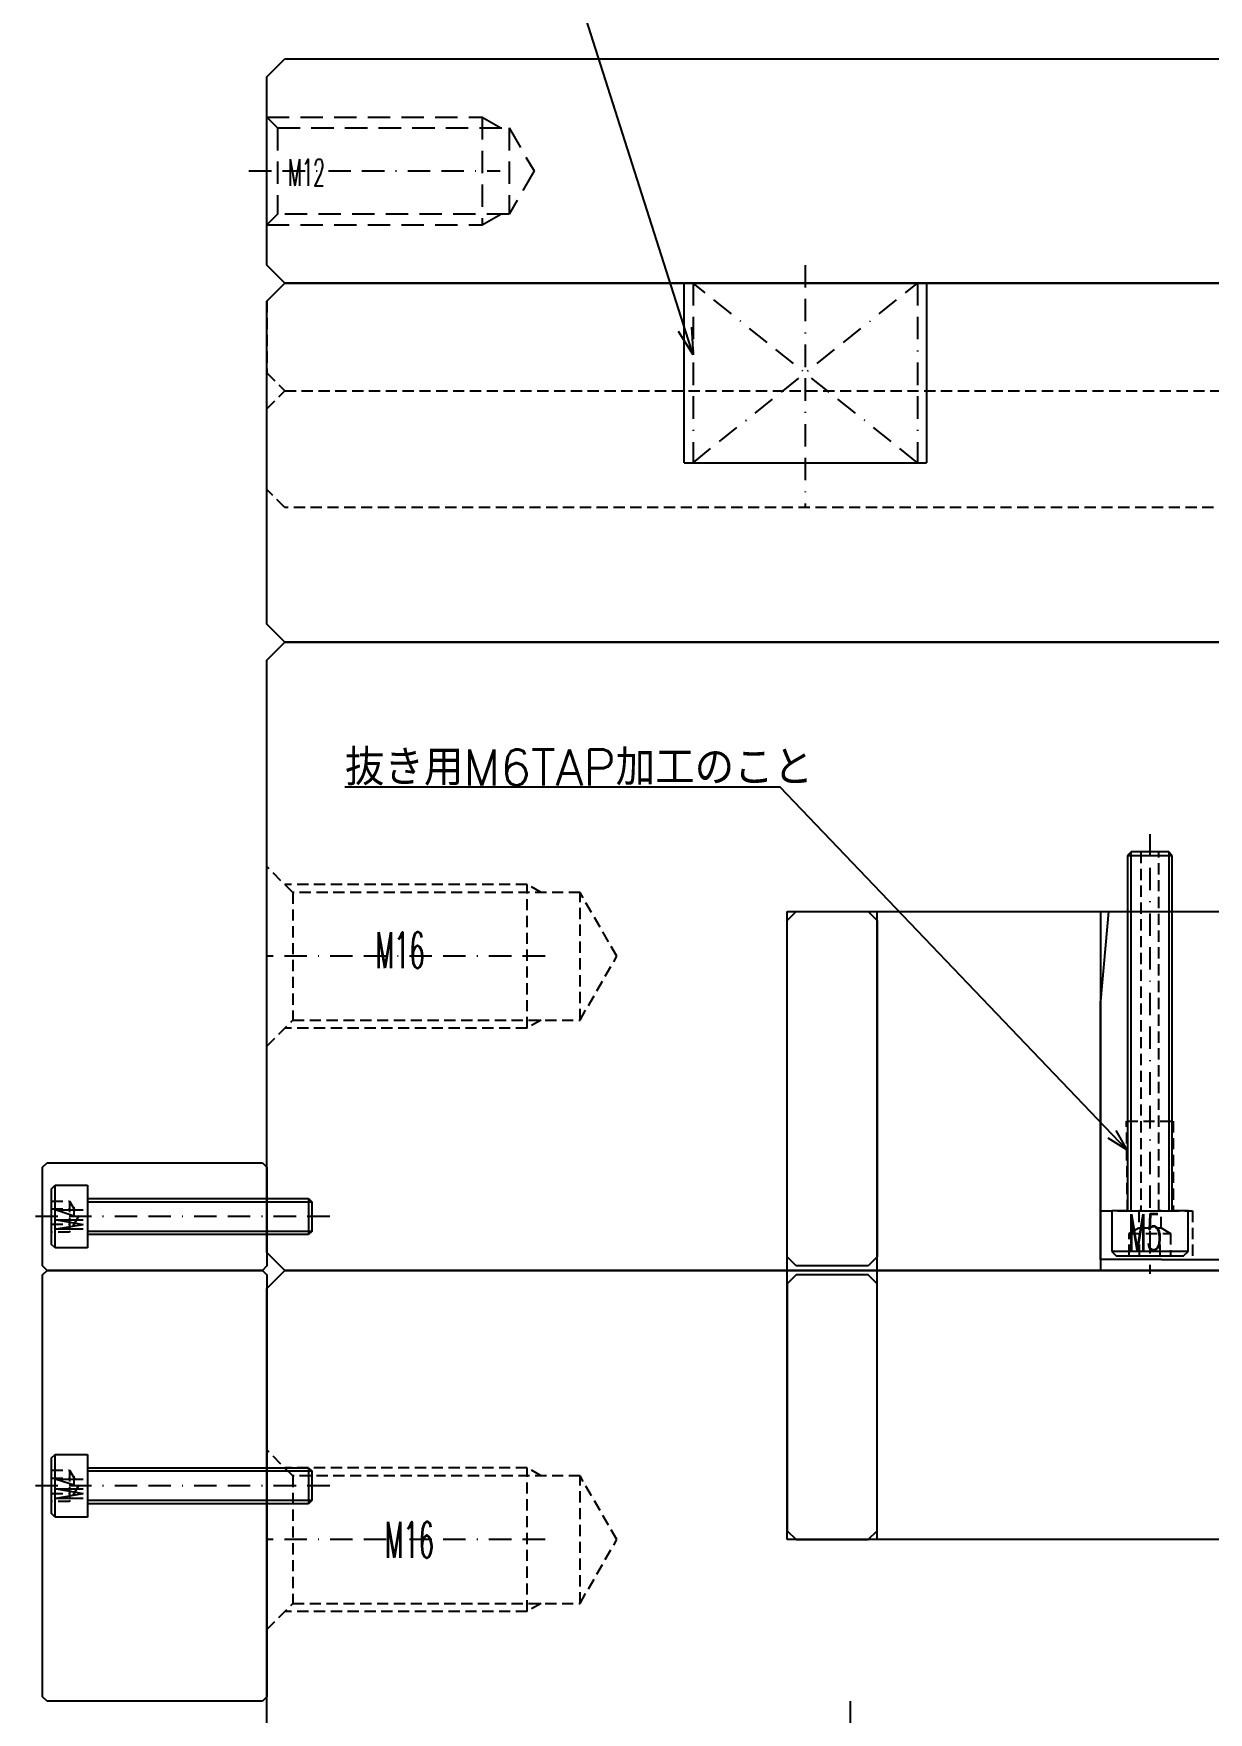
# Model space of a CAD drawing. Extents: x -430 to 437, y -440 to 538.
# Drawn here: x -9.7 to 121.3, y 188.2 to 375.2 of the extents above; entities that cross this region are included whole.
import ezdxf

# ---------------------------------------------------------------- set-up
doc = ezdxf.new("R2010")
doc.units = 0
for name, pattern in [('BORDER', [8.75, 2.5, -1.25, 2.5, -1.25, 0, -1.25]), ('DASHED', [3.75, 2.5, -1.25]), ('HIDDEN', [1.875, 1.25, -0.625])]:
    doc.linetypes.add(name, pattern=pattern)
for name, color, linetype in [('1', 7, 'CONTINUOUS'), ('100', 7, 'CONTINUOUS'), ('102', 7, 'CONTINUOUS'), ('103', 7, 'CONTINUOUS'), ('13', 7, 'CONTINUOUS'), ('136', 7, 'CONTINUOUS'), ('15', 7, 'CONTINUOUS')]:
    doc.layers.add(name, color=color, linetype=linetype)
doc.styles.add('EXCESS_STANDARD', font='txt', dxfattribs={"height": 0.2, "bigfont": 'BIGFONT'})

msp = doc.modelspace()

# ---------------------------------------------------------------- linework, layer by layer
at = {"layer": '1', "color": 7, "linetype": 'CONTINUOUS'}
for p, q in [((16.3318, 370.4258), (18.3318, 372.4258)), ((18.3318, 372.4258), (181.3318, 372.4258)), ((16.3318, 349.4258), (16.3318, 370.4258)), ((18.3318, 347.4258), (16.3318, 349.4258)), ((16.3318, 345.4258), (18.3318, 347.4258)), ((414.3318, 347.4258), (18.3318, 347.4258)), ((18.3318, 347.4258), (414.3318, 347.4258)), ((62.8318, 339.4258), (62.8318, 347.4258)), ((62.8318, 347.4258), (89.8318, 347.4258)), ((89.8318, 347.4258), (89.8318, 339.4258)), ((16.3318, 309.4258), (16.3318, 345.4258)), ((62.8318, 327.4258), (62.8318, 339.4258)), ((89.8318, 339.4258), (89.8318, 327.4258)), ((62.8318, 327.4258), (89.8318, 327.4258)), ((18.3318, 307.4258), (16.3318, 309.4258)), ((16.3318, 305.4258), (18.3318, 307.4258)), ((414.3318, 307.4258), (18.3318, 307.4258)), ((18.3318, 307.4258), (414.3318, 307.4258)), ((16.3318, 239.4258), (16.3318, 305.4258)), ((74.3318, 276.4258), (75.3318, 277.4258)), ((74.3318, 207.4258), (74.3318, 277.4258)), ((74.3318, 277.4258), (84.3318, 277.4258)), ((75.3318, 277.4258), (83.3318, 277.4258)), ((83.3318, 277.4258), (84.3318, 276.4258)), ((84.3318, 207.4258), (84.3318, 277.4258)), ((84.3318, 277.4258), (228.5736, 277.4258)), ((109.2388, 277.4258), (109.2388, 237.4258)), ((74.3318, 238.9258), (74.3318, 276.4258)), ((84.3318, 276.4258), (84.3318, 238.9258)), ((-8.6682, 248.9258), (-8.1682, 249.4258)), ((-8.6682, 237.9258), (-8.6682, 248.9258)), ((-8.1682, 249.4258), (15.8318, 249.4258)), ((15.8318, 249.4258), (16.3318, 248.9258)), ((16.3318, 248.9258), (16.3318, 237.9258)), ((-8.1682, 237.4258), (-8.6682, 237.9258)), ((16.3318, 237.9258), (15.8318, 237.4258)), ((18.3318, 237.4258), (16.3318, 239.4258)), ((75.3318, 237.9258), (74.3318, 238.9258)), ((83.3318, 237.9258), (75.3318, 237.9258)), ((84.3318, 238.9258), (83.3318, 237.9258)), ((-8.6682, 236.9258), (-8.1682, 237.4258)), ((-8.6682, 189.9258), (-8.6682, 236.9258)), ((-8.1682, 237.4258), (15.8318, 237.4258)), ((15.8318, 237.4258), (-8.1682, 237.4258)), ((15.8318, 237.4258), (16.3318, 236.9258)), ((16.3318, 235.4258), (18.3318, 237.4258)), ((16.3318, 236.9258), (16.3318, 189.9258)), ((18.3318, 237.4258), (414.3318, 237.4258)), ((414.3318, 237.4258), (18.3318, 237.4258)), ((75.3318, 236.9258), (74.3318, 235.9258)), ((74.3318, 235.9258), (74.3318, 208.4258)), ((83.3318, 236.9258), (75.3318, 236.9258)), ((84.3318, 235.9258), (83.3318, 236.9258)), ((84.3318, 208.4258), (84.3318, 235.9258)), ((16.3318, 169.4258), (16.3318, 235.4258)), ((74.3318, 208.4258), (75.3318, 207.4258)), ((83.3318, 207.4258), (84.3318, 208.4258)), ((84.3318, 207.4258), (74.3318, 207.4258)), ((75.3318, 207.4258), (83.3318, 207.4258)), ((228.6131, 207.4258), (84.3318, 207.4258)), ((-8.1682, 189.4258), (-8.6682, 189.9258)), ((15.8318, 189.4258), (-8.1682, 189.4258)), ((16.3318, 189.9258), (15.8318, 189.4258))]:
    msp.add_line(p, q, dxfattribs=at)
at = {"layer": '1', "color": 7, "linetype": 'HIDDEN'}
for p, q in [((18.3318, 347.4258), (16.3318, 345.4258)), ((414.3318, 347.4258), (18.3318, 347.4258)), ((16.3318, 345.4258), (16.3318, 337.4258)), ((16.3318, 337.4258), (18.3318, 335.4258)), ((16.3318, 333.4258), (18.3318, 335.4258)), ((18.3318, 335.4258), (414.3318, 335.4258)), ((18.3318, 335.4258), (414.3318, 335.4258)), ((16.3318, 324.4258), (16.3318, 333.4258)), ((18.3318, 322.4258), (16.3318, 324.4258)), ((414.3318, 322.4258), (18.3318, 322.4258)), ((19.2318, 279.5258), (16.3318, 282.4258)), ((51.2326, 279.5258), (19.2318, 279.5258)), ((19.2318, 279.5258), (19.2318, 265.3258)), ((45.3318, 264.4258), (45.3318, 280.4258)), ((55.3318, 272.4258), (51.2326, 279.5258)), ((51.2326, 265.3258), (51.2326, 279.5258)), ((51.2326, 265.3258), (55.3318, 272.4258)), ((16.3318, 262.4258), (19.2318, 265.3258)), ((19.2318, 265.3258), (51.2326, 265.3258)), ((19.2318, 214.5258), (16.3318, 217.4258)), ((45.3318, 199.4258), (45.3318, 215.4258)), ((51.2326, 214.5258), (19.2318, 214.5258)), ((19.2318, 214.5258), (19.2318, 200.3258)), ((55.3318, 207.4258), (51.2326, 214.5258)), ((51.2326, 200.3258), (51.2326, 214.5258)), ((51.2326, 200.3258), (55.3318, 207.4258)), ((16.3318, 197.4258), (19.2318, 200.3258)), ((19.2318, 200.3258), (51.2326, 200.3258))]:
    msp.add_line(p, q, dxfattribs=at)
at = {"layer": '1', "color": 50, "linetype": 'CONTINUOUS'}
for p, q in [((73.5322, 291.267), (25.0322, 291.267)), ((112.1707, 250.8583), (73.5322, 291.267)), ((110.9458, 253.0076), (112.1707, 250.8583)), ((112.1707, 250.8583), (110.0784, 252.1783))]:
    msp.add_line(p, q, dxfattribs=at)
at = {"layer": '1', "color": 141, "linetype": 'HIDDEN'}
for p, q in [((45.3318, 280.4258), (18.3318, 280.4258)), ((46.8907, 279.5258), (45.3318, 280.4258)), ((45.3318, 264.4258), (18.3318, 264.4258)), ((46.8907, 265.3258), (45.3318, 264.4258)), ((45.3318, 215.4258), (18.3318, 215.4258)), ((46.8907, 214.5258), (45.3318, 215.4258)), ((46.8907, 200.3258), (45.3318, 199.4258)), ((45.3318, 199.4258), (18.3318, 199.4258))]:
    msp.add_line(p, q, dxfattribs=at)
at = {"layer": '1', "color": 213, "linetype": 'CONTINUOUS'}
msp.add_line((110.1137, 277.4258), (109.2388, 267.4258), dxfattribs=at)
at = {"layer": '1', "color": 141, "linetype": 'BORDER'}
for p, q in [((47.3318, 272.4258), (16.3318, 272.4258)), ((47.3318, 207.4258), (16.3318, 207.4258))]:
    msp.add_line(p, q, dxfattribs=at)
at = {"layer": '1', "color": 1, "linetype": 'HIDDEN'}
for p, q in [((112.2388, 244.0498), (112.1388, 254.0498)), ((112.1388, 254.0498), (117.3388, 254.0498)), ((117.3388, 254.0498), (117.3388, 244.0498))]:
    msp.add_line(p, q, dxfattribs=at)
at = {"layer": '1', "color": 213, "linetype": 'HIDDEN'}
for p, q in [((109.2388, 244.0498), (119.4888, 244.0498)), ((119.4888, 244.0498), (119.4888, 238.6498))]:
    msp.add_line(p, q, dxfattribs=at)
at = {"layer": '1', "color": 231, "linetype": 'CONTINUOUS'}
msp.add_line((116.0397, 238.6498), (133.4702, 238.6498), dxfattribs=at)
at = {"layer": '100', "color": 213, "linetype": 'CONTINUOUS'}
msp.add_line((109.2388, 238.6498), (109.2388, 267.4258), dxfattribs=at)
at = {"layer": '100', "color": 231, "linetype": 'CONTINUOUS'}
msp.add_line((116.0397, 238.6498), (109.2388, 238.6498), dxfattribs=at)
at = {"layer": '102', "color": 7, "linetype": 'DASHED'}
for p, q in [((16.3318, 365.9258), (40.3318, 365.9258)), ((16.3318, 365.9258), (17.5318, 364.7258)), ((40.3318, 365.9258), (42.4103, 364.7258)), ((40.3318, 365.9258), (40.3318, 353.9258)), ((17.5318, 364.7258), (17.5318, 355.1258)), ((17.5318, 364.7258), (43.3318, 364.7258)), ((43.3318, 364.7258), (43.3318, 355.1258)), ((43.3318, 364.7258), (46.1031, 359.9258)), ((46.1031, 359.9258), (43.3318, 355.1258)), ((17.5318, 355.1258), (16.3318, 353.9258)), ((16.3318, 353.9258), (40.3318, 353.9258)), ((43.3318, 355.1258), (17.5318, 355.1258)), ((40.3318, 353.9258), (42.4103, 355.1258))]:
    msp.add_line(p, q, dxfattribs=at)
at = {"layer": '102', "color": 141, "linetype": 'BORDER'}
msp.add_line((14.3318, 359.9258), (42.3318, 359.9258), dxfattribs=at)
at = {"layer": '13', "color": 141, "linetype": 'BORDER'}
for p, q in [((76.3318, 349.4258), (76.3318, 322.4258)), ((23.3318, 243.4258), (-9.6682, 243.4258)), ((23.3318, 213.4258), (-9.6682, 213.4258)), ((81.3318, 189.4258), (81.3318, 145.4258))]:
    msp.add_line(p, q, dxfattribs=at)
at = {"layer": '13', "color": 91, "linetype": 'BORDER'}
for p, q in [((88.8318, 327.4258), (63.8318, 347.4258)), ((63.8318, 347.4258), (63.8318, 327.4258)), ((63.8318, 327.4258), (88.8318, 347.4258)), ((88.8318, 347.4258), (88.8318, 327.4258))]:
    msp.add_line(p, q, dxfattribs=at)
at = {"layer": '13', "color": 7, "linetype": 'CONTINUOUS'}
for p, q in [((-7.6682, 246.5258), (-7.2682, 246.9258)), ((-7.2682, 246.9258), (-3.6682, 246.9258)), ((-7.2682, 239.9258), (-7.2682, 246.9258)), ((-3.6682, 246.9258), (-3.6682, 245.4258)), ((-7.6682, 240.3258), (-7.6682, 246.5258)), ((-3.6682, 245.4258), (20.9818, 245.4258)), ((-3.6682, 245.4258), (-3.6682, 241.4258)), ((20.9818, 245.4258), (21.3318, 245.0758)), ((20.9818, 245.4258), (20.9818, 241.4258)), ((21.3318, 245.0758), (21.3318, 241.7758)), ((20.9818, 241.4258), (-3.6682, 241.4258)), ((-3.6682, 241.4258), (-3.6682, 239.9258)), ((21.3318, 241.7758), (20.9818, 241.4258)), ((-7.2682, 239.9258), (-7.6682, 240.3258)), ((-3.6682, 239.9258), (-7.2682, 239.9258)), ((-7.6682, 216.5258), (-7.2682, 216.9258)), ((-7.6682, 210.3258), (-7.6682, 216.5258)), ((-7.2682, 216.9258), (-3.6682, 216.9258)), ((-7.2682, 209.9258), (-7.2682, 216.9258)), ((-3.6682, 216.9258), (-3.6682, 215.4258)), ((-3.6682, 215.4258), (20.9818, 215.4258)), ((-3.6682, 215.4258), (-3.6682, 211.4258)), ((20.9818, 215.4258), (21.3318, 215.0758)), ((20.9818, 215.4258), (20.9818, 211.4258)), ((21.3318, 215.0758), (21.3318, 211.7758)), ((20.9818, 211.4258), (-3.6682, 211.4258)), ((-3.6682, 211.4258), (-3.6682, 209.9258)), ((21.3318, 211.7758), (20.9818, 211.4258)), ((-7.2682, 209.9258), (-7.6682, 210.3258)), ((-3.6682, 209.9258), (-7.2682, 209.9258))]:
    msp.add_line(p, q, dxfattribs=at)
at = {"layer": '13', "color": 141, "linetype": 'HIDDEN'}
for p, q in [((-7.6682, 245.1578), (-5.6682, 245.1578)), ((-5.6682, 245.1578), (-5.6682, 241.6937)), ((-5.6682, 245.1578), (-4.6682, 243.4258)), ((-7.6682, 244.2918), (-5.6682, 244.2918)), ((-4.6682, 243.4258), (-5.6682, 241.6937)), ((-7.6682, 242.5598), (-5.6682, 242.5598)), ((-5.6682, 241.6937), (-7.6682, 241.6937)), ((-7.6682, 215.1578), (-5.6682, 215.1578)), ((-5.6682, 215.1578), (-5.6682, 211.6937)), ((-5.6682, 215.1578), (-4.6682, 213.4258)), ((-7.6682, 214.2918), (-5.6682, 214.2918)), ((-4.6682, 213.4258), (-5.6682, 211.6937)), ((-7.6682, 212.5598), (-5.6682, 212.5598)), ((-5.6682, 211.6937), (-7.6682, 211.6937))]:
    msp.add_line(p, q, dxfattribs=at)
at = {"layer": '13', "color": 150, "linetype": 'CONTINUOUS'}
for p, q in [((-3.6682, 245.0758), (21.3318, 245.0758)), ((21.3318, 241.7758), (-3.6682, 241.7758)), ((-3.6682, 215.0758), (21.3318, 215.0758)), ((21.3318, 211.7758), (-3.6682, 211.7758))]:
    msp.add_line(p, q, dxfattribs=at)
at = {"layer": '136', "color": 50, "linetype": 'CONTINUOUS'}
for p, q in [((63.8318, 339.4258), (50.0879, 382.5982)), ((63.6364, 342.5119), (63.8318, 339.4258)), ((63.8318, 339.4258), (62.2071, 342.0569))]:
    msp.add_line(p, q, dxfattribs=at)
at = {"layer": '15', "color": 141, "linetype": 'BORDER'}
msp.add_line((114.7388, 286.0498), (114.7388, 237.0498), dxfattribs=at)
at = {"layer": '15', "color": 7, "linetype": 'CONTINUOUS'}
for p, q in [((112.6388, 284.0498), (112.2388, 283.6498)), ((112.2388, 283.6498), (117.2388, 283.6498)), ((112.2388, 283.6498), (112.2388, 244.0498)), ((116.8388, 284.0498), (112.6388, 284.0498)), ((117.2388, 283.6498), (116.8388, 284.0498)), ((117.2388, 244.0498), (117.2388, 283.6498)), ((112.2388, 244.0498), (110.4888, 244.0498)), ((110.4888, 244.0498), (110.4888, 239.5498)), ((112.2388, 244.0498), (117.2388, 244.0498)), ((118.9888, 244.0498), (117.2388, 244.0498)), ((118.9888, 239.5498), (118.9888, 244.0498)), ((118.9888, 239.5498), (110.4888, 239.5498)), ((110.4888, 239.5498), (110.9888, 239.0498)), ((118.4888, 239.0498), (118.9888, 239.5498)), ((110.9888, 239.0498), (118.4888, 239.0498))]:
    msp.add_line(p, q, dxfattribs=at)
at = {"layer": '15', "color": 150, "linetype": 'CONTINUOUS'}
for p, q in [((112.6388, 244.0498), (112.6388, 284.0498)), ((116.8388, 284.0498), (116.8388, 244.0498))]:
    msp.add_line(p, q, dxfattribs=at)
at = {"layer": '15', "color": 141, "linetype": 'HIDDEN'}
for p, q in [((113.7388, 284.0498), (113.7388, 244.0498)), ((115.7388, 244.0498), (115.7388, 284.0498)), ((113.7388, 244.0498), (113.4888, 244.0498)), ((113.4888, 244.0498), (113.4888, 242.1614)), ((115.9888, 244.0498), (115.7388, 244.0498)), ((115.9888, 242.1614), (115.9888, 244.0498)), ((112.4294, 241.5498), (113.4888, 242.1614)), ((112.4294, 241.5498), (117.0482, 241.5498)), ((112.4294, 239.0498), (112.4294, 241.5498)), ((113.4888, 242.1614), (115.9888, 242.1614)), ((113.5841, 239.0498), (113.5841, 241.5498)), ((115.8935, 239.0498), (115.8935, 241.5498)), ((115.9888, 242.1614), (117.0482, 241.5498)), ((117.0482, 241.5498), (117.0482, 239.0498))]:
    msp.add_line(p, q, dxfattribs=at)

# ---------------------------------------------------------------- texts
at = {"layer": '1', "color": 7, "linetype": 'CONTINUOUS', "style": 'EXCESS_STANDARD'}
msp.add_text('抜き用M6TAP加工のこと', height=4, dxfattribs=at).set_placement((25.0322, 291.467))
at = {"layer": '1', "color": 7, "linetype": 'CONTINUOUS', "style": 'EXCESS_STANDARD', "width": 0.5}
for s, p in [('M16', (28.4413, 271.1037)), ('M5', (112.2915, 239.6845)), ('M16', (29.4788, 205.3958))]:
    msp.add_text(s, height=4, dxfattribs=at).set_placement(p)
at = {"layer": '103', "color": 7, "linetype": 'CONTINUOUS', "style": 'EXCESS_STANDARD', "width": 0.5}
msp.add_text(' M12', height=3, dxfattribs=at).set_placement((17.3364, 358.2578))
at = {"layer": '13', "color": 7, "linetype": 'CONTINUOUS', "style": 'EXCESS_STANDARD', "width": 0.5}
for p in [(-4.15, 241.788), (-4.15, 211.788)]:
    msp.add_text('M4', height=3, rotation=90, dxfattribs=at).set_placement(p)

doc.saveas('drawing.dxf')
